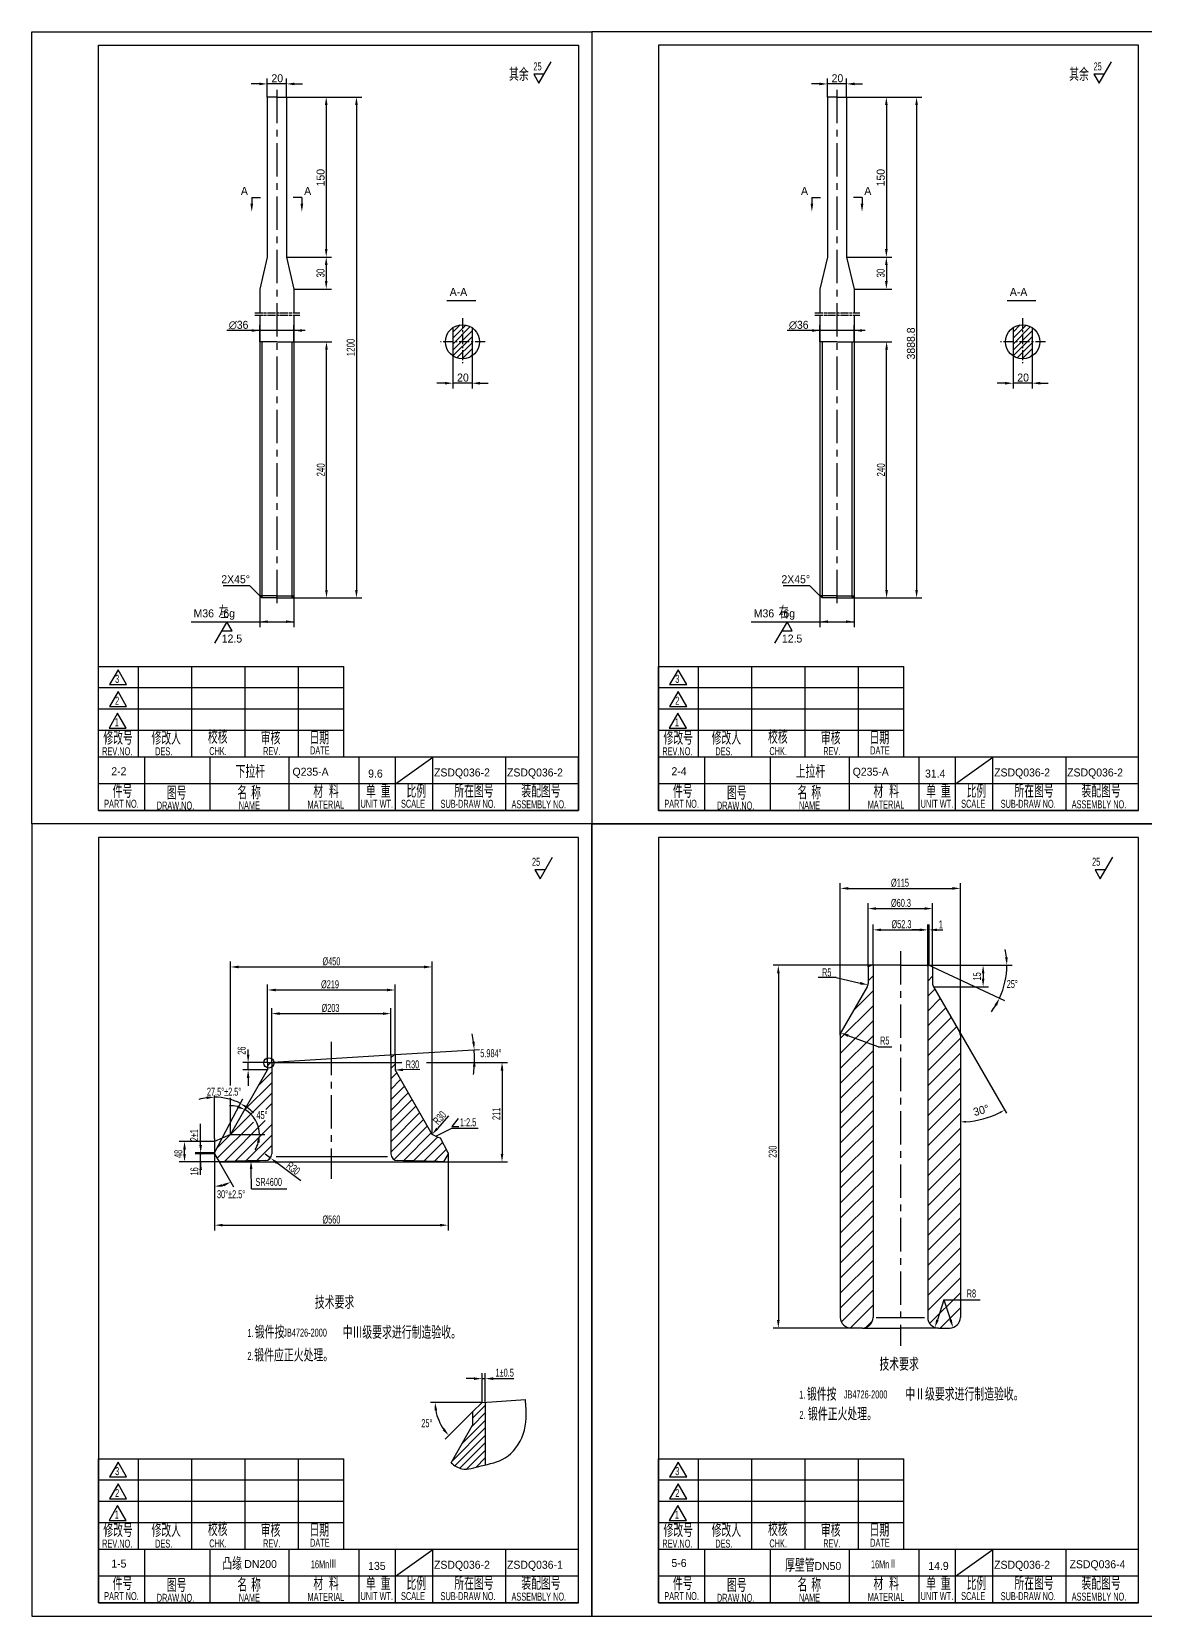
# Model space of a CAD drawing. Header units: millimetres. Extents: x 498745 to 743872, y 17439 to 118325.
# Drawn here: x 568221 to 587008, y 32898 to 59628 of the extents above; entities that cross this region are included whole.
import ezdxf

# ---------------------------------------------------------------- set-up
doc = ezdxf.new("R2010")
doc.units = ezdxf.units.MM
doc.header["$LTSCALE"] = 45
doc.linetypes.add('CENTER', pattern=[2, 1.25, -0.25, 0.25, -0.25])
doc.linetypes.add('DIVIDE-S', pattern=[16, 10, -2, 0, -2, 0, -2])
doc.styles.add('HGCAD', font='HGCAD.SHX', dxfattribs={"width": 0.75, "bigfont": 'HGCADHZ.SHX'})

# ---------------------------------------------------------------- blocks, each defined once
blk = doc.blocks.new('xgl')
at = {"color": 4, "linetype": 'Continuous'}
for p, q in [((0, 34), (92, 34)), ((0, 0), (0, 34)), ((92, 0), (92, 34)), ((92, 0), (0, 0))]:
    blk.add_line(p, q, dxfattribs=at)
at = {"color": 2, "linetype": 'Continuous'}
for p, q in [((15, 0), (15, 34)), ((35, 0), (35, 34)), ((55, 0), (55, 34)), ((75, 0), (75, 34)), ((92, 26), (0, 26)), ((92, 18), (0, 18)), ((92, 10), (0, 10))]:
    blk.add_line(p, q, dxfattribs=at)
at = {"color": 7, "linetype": 'Continuous'}
for points in [[(4.13, 27.23), (10.59, 27.23), (7.36, 32.82)], [(4.13, 19.03), (10.59, 19.03), (7.36, 24.62)], [(3.99, 10.96), (10.45, 10.96), (7.22, 16.55)]]:
    blk.add_lwpolyline(points, close=True, dxfattribs=at)
at = {"color": 7, "linetype": 'Continuous', "style": 'HGCAD', "width": 0.7}
for s, p in [('3', (6.28, 27.91)), ('2', (6.28, 19.71)), ('1', (6.14, 11.64)), ('REV.NO.', (1.43, 0.75)), ('DES.', (21.29, 0.75)), ('DATE', (79.36, 1.08))]:
    blk.add_text(s, height=3, dxfattribs=at).set_placement(p)
at = {"style": 'HGCAD', "width": 0.7}
for s, height, p in [('修改号', 5, (1.87, 4.69)), ('修改人', 5, (19.93, 4.69)), ('校核', 5, (41.07, 5.06)), ('审核', 5, (60.88, 4.75)), ('日期', 5, (79.15, 4.84)), ('CHK.', 3, (41.57, 0.83)), ('REV.', 3, (61.76, 0.83))]:
    blk.add_text(s, height=height, dxfattribs=at).set_placement(p)

msp = doc.modelspace()

# ---------------------------------------------------------------- hatches: boundary and pattern name
h = msp.add_hatch()
h.set_pattern_fill('ANSI31', scale=22.5, style=0)
h.set_pattern_definition([(45, (544444.045, 28326.59), (-50.51394, 50.51394), [])])
h.paths.add_polyline_path([(575488.6, 54685.67, 0.15047208), (575326.6, 54635.78), (575326.6, 54397.67), (575488.6, 54397.67)])
h.paths.add_polyline_path([(575488.6, 54397.67), (575650.6, 54397.67), (575650.6, 54635.78, 0.15047208), (575488.6, 54685.67)])
h.paths.add_polyline_path([(575488.6, 54397.67), (575326.6, 54397.67), (575326.6, 54159.55, 0.15047208), (575488.6, 54109.67)])
h.paths.add_polyline_path([(575488.6, 54109.67, 0.15047208), (575650.6, 54159.55), (575650.6, 54397.67), (575488.6, 54397.67)])
h = msp.add_hatch()
h.set_pattern_fill('ANSI31', scale=22.5, style=0)
h.set_pattern_definition([(45, (553894.045, 28326.59), (-50.51394, 50.51394), [])])
h.paths.add_polyline_path([(584938.6, 54685.67, 0.15047208), (584776.6, 54635.78), (584776.6, 54397.67), (584938.6, 54397.67)])
h.paths.add_polyline_path([(584938.6, 54397.67), (585100.6, 54397.67), (585100.6, 54635.78, 0.15047208), (584938.6, 54685.67)])
h.paths.add_polyline_path([(584938.6, 54397.67), (584776.6, 54397.67), (584776.6, 54159.55, 0.15047208), (584938.6, 54109.67)])
h.paths.add_polyline_path([(584938.6, 54109.67, 0.15047208), (585100.6, 54159.55), (585100.6, 54397.67), (584938.6, 54397.67)])
at = {"ltscale": 2}
h = msp.add_hatch(dxfattribs=at)
h.set_pattern_fill('ANSI37', color=256, scale=0.5625, style=0)
h.set_pattern_definition([(45, (-60733.3648, -32428.7086), (-1.262848517, 1.262848517), []), (135, (-60733.3648, -32428.7086), (-1.262848517, -1.262848517), [])])
h.paths.add_polyline_path([(571077.28, 40698.42), (571071.43, 40698.42), (571071.42, 40692.57, 0.41452479)])
h.paths.add_polyline_path([(571071.43, 40704.28), (571071.43, 40698.42), (571077.28, 40698.42, 0.41390241)])
h.paths.add_polyline_path([(571071.43, 40704.28, 0.41452479), (571065.57, 40698.42), (571071.43, 40698.42)])
h.paths.add_polyline_path([(571071.43, 40698.42), (571065.57, 40698.42, 0.41390241), (571071.42, 40692.57)])

# ---------------------------------------------------------------- linework, layer by layer
at = {"color": 7}
for p, q in [((568220.84, 46263.5), (568220.84, 59628.5)), ((568220.84, 59628.5), (577670.84, 59628.5)), ((577670.84, 59628.5), (577670.84, 46263.5)), ((572194.19, 58526.37), (572194.19, 58837.49)), ((572518.19, 58526.37), (572518.19, 58837.49)), ((581644.19, 58526.37), (581644.19, 58837.49)), ((581968.19, 58526.37), (581968.19, 58837.49)), ((572059.19, 58747.49), (571924.19, 58747.49)), ((572518.19, 58747.49), (572194.19, 58747.49)), ((572653.19, 58747.49), (572788.19, 58747.49)), ((581509.19, 58747.49), (581374.19, 58747.49)), ((581968.19, 58747.49), (581644.19, 58747.49)), ((582103.19, 58747.49), (582238.19, 58747.49)), ((572518.19, 58526.37), (573279.75, 58526.37)), ((573189.75, 58391.37), (573189.75, 55961.37)), ((573279.75, 58526.37), (573789.52, 58526.37)), ((573699.52, 58391.37), (573699.52, 50212.67)), ((581968.19, 58526.37), (582729.75, 58526.37)), ((582639.75, 58391.37), (582639.75, 55961.37)), ((582729.75, 58526.37), (583239.52, 58526.37)), ((583149.52, 58391.37), (583149.52, 50212.67)), ((571933.4, 56830.76), (571933.4, 56726.2)), ((571933.4, 56830.76), (572079.13, 56830.76)), ((572778.98, 56830.76), (572633.24, 56830.76)), ((572778.98, 56830.76), (572778.98, 56726.2)), ((581383.39, 56830.76), (581383.39, 56726.2)), ((581383.39, 56830.76), (581529.13, 56830.76)), ((582228.98, 56830.76), (582083.24, 56830.76)), ((582228.98, 56830.76), (582228.98, 56726.2)), ((572518.19, 55826.37), (573279.75, 55826.37)), ((572518.19, 55826.37), (573279.75, 55826.37)), ((573189.75, 55691.37), (573189.75, 55421.37)), ((581968.19, 55826.37), (582729.75, 55826.37)), ((581968.19, 55826.37), (582729.75, 55826.37)), ((582639.75, 55691.37), (582639.75, 55421.37)), ((572644.19, 55286.37), (573279.75, 55286.37)), ((582094.19, 55286.37), (582729.75, 55286.37)), ((572833.26, 54588.19), (571515.81, 54588.19)), ((572068.19, 54397.67), (572068.19, 54678.19)), ((572644.19, 54397.67), (572644.19, 54678.19)), ((582283.26, 54588.19), (580965.81, 54588.19)), ((581518.19, 54397.67), (581518.19, 54678.19)), ((582094.19, 54397.67), (582094.19, 54678.19)), ((572644.19, 54397.67), (573283.97, 54397.67)), ((573193.97, 50212.67), (573193.97, 54262.67)), ((582094.19, 54397.67), (582733.97, 54397.67)), ((582643.97, 50212.67), (582643.97, 54262.67)), ((575326.6, 54159.55), (575326.6, 53608.92)), ((575650.6, 54159.55), (575650.6, 53608.92)), ((584776.6, 54159.55), (584776.6, 53608.92)), ((585100.6, 54159.55), (585100.6, 53608.92)), ((575191.6, 53698.92), (575056.6, 53698.92)), ((575650.6, 53698.92), (575326.6, 53698.92)), ((575785.6, 53698.92), (575920.6, 53698.92)), ((584641.6, 53698.92), (584506.6, 53698.92)), ((585100.6, 53698.92), (584776.6, 53698.92)), ((585235.6, 53698.92), (585370.6, 53698.92)), ((571900.15, 50281.7), (571450.15, 50281.7)), ((572068.19, 50113.67), (571900.15, 50281.7)), ((581350.15, 50281.7), (580900.15, 50281.7)), ((581518.19, 50113.67), (581350.15, 50281.7)), ((572068.19, 50113.67), (572068.19, 49585.9)), ((572608.19, 50077.67), (573283.97, 50077.67)), ((572644.19, 50113.67), (572644.19, 49585.9)), ((573283.97, 50077.67), (573789.52, 50077.67)), ((581518.19, 50113.67), (581518.19, 49585.9)), ((582058.19, 50077.67), (582733.97, 50077.67)), ((582094.19, 50113.67), (582094.19, 49585.9)), ((582733.97, 50077.67), (583239.52, 50077.67)), ((570910.06, 49675.9), (572644.19, 49675.9)), ((572203.19, 49675.9), (572509.19, 49675.9)), ((580360.06, 49675.9), (582094.19, 49675.9)), ((581653.19, 49675.9), (581959.19, 49675.9)), ((577670.84, 46263.5), (568220.84, 46263.5)), ((574358.27, 33573.5), (574986.9, 34023.5)), ((583808.27, 33573.5), (584436.9, 34023.5))]:
    msp.add_line(p, q, dxfattribs=at)
at = {"color": 7, "ltscale": 2}
for p, q in [((587120.84, 59628.5), (577670.84, 59628.5)), ((568220.84, 46263.5), (568220.84, 32898.5)), ((577670.84, 32898.5), (577670.84, 46263.5)), ((577670.84, 46263.5), (577670.84, 32898.5)), ((587120.84, 46263.5), (577670.84, 46263.5)), ((577670.84, 46263.5), (587120.84, 46263.5)), ((568220.84, 32898.5), (577670.84, 32898.5)), ((577670.84, 32898.5), (587120.84, 32898.5))]:
    msp.add_line(p, q, dxfattribs=at)
at = {"color": 4}
for p, q in [((569345.84, 46488.5), (569345.84, 59403.5)), ((569345.84, 59403.5), (577445.84, 59403.5)), ((577445.84, 59403.5), (577445.84, 46488.5)), ((572194.19, 58526.37), (572194.19, 55826.37)), ((572356.19, 58526.37), (572194.19, 58526.37)), ((572356.19, 58526.37), (572518.19, 58526.37)), ((572518.19, 58526.37), (572518.19, 55826.37)), ((581644.19, 58526.37), (581644.19, 55826.37)), ((581806.19, 58526.37), (581644.19, 58526.37)), ((581806.19, 58526.37), (581968.19, 58526.37)), ((581968.19, 58526.37), (581968.19, 55826.37)), ((572194.19, 55826.37), (572068.19, 55286.37)), ((572518.19, 55826.37), (572644.19, 55286.37)), ((581644.19, 55826.37), (581518.19, 55286.37)), ((581968.19, 55826.37), (582094.19, 55286.37)), ((572068.19, 55286.37), (572068.19, 54885.39)), ((572644.19, 55286.37), (572644.19, 54885.39)), ((575225.52, 55096.81), (575711.12, 55096.81)), ((581518.19, 55286.37), (581518.19, 54885.39)), ((582094.19, 55286.37), (582094.19, 54885.39)), ((584675.52, 55096.81), (585161.12, 55096.81)), ((572068.19, 54845.13), (572068.19, 50113.67)), ((572644.19, 54845.13), (572644.19, 50113.67)), ((581518.19, 54845.13), (581518.19, 50113.67)), ((582094.19, 54845.13), (582094.19, 50113.67)), ((575326.6, 54635.78), (575326.6, 54159.55)), ((575650.6, 54635.78), (575650.6, 54159.55)), ((584776.6, 54635.78), (584776.6, 54159.55)), ((585100.6, 54635.78), (585100.6, 54159.55)), ((572356.19, 54397.67), (572068.19, 54397.67)), ((572356.19, 54397.67), (572644.19, 54397.67)), ((581806.19, 54397.67), (581518.19, 54397.67)), ((581806.19, 54397.67), (582094.19, 54397.67)), ((572104.19, 50077.67), (572068.19, 50113.67)), ((572356.19, 50113.67), (572068.19, 50113.67)), ((572356.19, 50077.67), (572104.19, 50077.67)), ((572356.19, 50113.67), (572644.19, 50113.67)), ((572356.19, 50077.67), (572608.19, 50077.67)), ((572608.19, 50077.67), (572644.19, 50113.67)), ((581554.19, 50077.67), (581518.19, 50113.67)), ((581806.19, 50113.67), (581518.19, 50113.67)), ((581806.19, 50077.67), (581554.19, 50077.67)), ((581806.19, 50113.67), (582094.19, 50113.67)), ((581806.19, 50077.67), (582058.19, 50077.67)), ((582058.19, 50077.67), (582094.19, 50113.67)), ((577445.84, 47388.5), (569345.84, 47388.5)), ((586895.84, 47388.5), (578795.84, 47388.5)), ((577445.84, 46488.5), (569345.84, 46488.5)), ((577445.84, 34023.5), (569345.84, 34023.5)), ((586895.84, 34023.5), (578795.84, 34023.5)), ((577445.84, 33123.5), (569345.84, 33123.5)), ((586895.84, 33123.5), (578795.84, 33123.5))]:
    msp.add_line(p, q, dxfattribs=at)
at = {"color": 4, "ltscale": 2}
for p, q in [((578795.84, 59403.5), (578795.84, 46488.5)), ((586895.84, 59403.5), (578795.84, 59403.5)), ((586895.84, 46488.5), (586895.84, 59403.5)), ((569345.84, 46488.5), (577445.84, 46488.5)), ((578795.84, 46488.5), (586895.84, 46488.5)), ((569345.84, 46038.5), (569345.84, 33123.5)), ((577445.84, 46038.5), (569345.84, 46038.5)), ((577445.84, 33123.5), (577445.84, 46038.5)), ((578795.84, 46038.5), (578795.84, 33123.5)), ((586895.84, 46038.5), (578795.84, 46038.5)), ((586895.84, 33123.5), (586895.84, 46038.5)), ((582391.9, 43881), (582332.27, 43853.2)), ((582332.27, 43853.2), (582332.27, 43573.65)), ((582875.65, 43881), (582391.9, 43881)), ((582414.4, 43881), (582414.4, 37941)), ((582875.65, 43881), (583359.4, 43881)), ((583336.9, 43881), (583336.9, 37941)), ((583359.4, 43881), (583419.02, 43853.2)), ((583419.02, 43853.2), (583419.02, 43573.65)), ((582317.2, 43517.4), (581878.22, 42757.06)), ((583434.1, 43517.4), (583873.08, 42757.06)), ((581863.15, 42700.81), (581863.15, 37941)), ((583888.15, 42700.81), (583888.15, 37941)), ((572200.96, 42239.59), (574350.83, 42373.27)), ((572200.96, 42239.59), (572200.96, 42114.53)), ((572271.83, 42244), (572271.83, 41264.94)), ((574279.96, 42368.86), (574279.96, 40698.17)), ((574350.83, 42373.27), (574350.83, 42114.53)), ((571576.92, 41023.83), (572200.96, 42114.53)), ((574974.87, 41023.83), (574350.83, 42114.53)), ((572271.83, 41264.94), (572271.83, 40698.17)), ((571307.14, 40714.18), (571436.34, 40962.37)), ((571576.92, 41023.83), (571436.34, 40962.37)), ((575244.64, 40714.18), (575115.45, 40962.37)), ((571307.14, 40714.18), (571307.14, 40698.42)), ((571307.14, 40698.42), (571384.47, 40564.48)), ((572346.68, 40652.78), (574225.97, 40652.78)), ((575244.64, 40698.42), (575167.31, 40564.48)), ((575244.64, 40714.18), (575244.64, 40698.42)), ((571384.47, 40564.48), (575167.31, 40564.48)), ((582234.4, 37761), (582043.15, 37761)), ((582234.4, 37761), (582875.65, 37761)), ((582469.23, 37941), (583281.11, 37941)), ((583516.9, 37761), (582875.65, 37761)), ((583516.9, 37761), (583708.15, 37761)), ((575819.04, 36507.69), (575659.78, 36348.57)), ((575819.04, 36507.69), (576548.97, 36553.07)), ((575872.4, 36511), (575872.4, 35452.32)), ((575296.9, 35488.36), (575659.78, 36122.6)), ((575659.78, 36348.57), (575659.78, 36122.6)), ((569345.84, 33123.5), (577445.84, 33123.5)), ((578795.84, 33123.5), (586895.84, 33123.5))]:
    msp.add_line(p, q, dxfattribs=at)
at = {"ltscale": 2}
for p, q in [((576777.56, 58757.99), (576987.44, 59121.51)), ((586227.56, 58757.99), (586437.44, 59121.51)), ((576689.88, 58909.86), (576777.56, 58757.99)), ((576865.25, 58909.86), (576689.88, 58909.86)), ((586315.25, 58909.86), (586139.88, 58909.86)), ((586139.88, 58909.86), (586227.56, 58757.99)), ((571514.19, 49675.9), (571304.31, 49312.39)), ((571426.5, 49524.03), (571601.87, 49524.03)), ((571601.87, 49524.03), (571514.19, 49675.9)), ((580964.19, 49675.9), (580754.31, 49312.39)), ((580876.5, 49524.03), (581051.87, 49524.03)), ((581051.87, 49524.03), (580964.19, 49675.9)), ((576887.21, 45493.09), (576711.84, 45493.09)), ((576711.84, 45493.09), (576799.52, 45341.21)), ((576887.21, 45493.09), (576711.84, 45493.09)), ((576711.84, 45493.09), (576799.52, 45341.21)), ((576799.52, 45341.21), (577009.4, 45704.73)), ((576799.52, 45341.21), (577009.4, 45704.73)), ((586337.21, 45493.09), (586161.84, 45493.09)), ((586161.84, 45493.09), (586249.52, 45341.21)), ((586249.52, 45341.21), (586459.4, 45704.73)), ((581863.15, 42700.81), (581863.15, 45267.55)), ((581998.15, 45177.55), (583753.15, 45177.55)), ((583888.15, 42700.81), (583888.15, 45267.55)), ((582332.27, 43853.2), (582332.27, 44926.83)), ((583419.02, 43853.2), (583419.02, 44926.83)), ((582467.27, 44836.83), (583284.02, 44836.83)), ((582414.4, 43881), (582414.4, 44567.78)), ((582549.4, 44477.78), (583201.9, 44477.78)), ((583201.9, 44477.78), (583066.9, 44477.78)), ((583336.9, 43881), (583336.9, 44567.78)), ((583336.9, 43866.39), (583336.9, 44567.78)), ((583336.9, 44477.78), (583359.4, 44477.78)), ((583359.4, 43881), (583359.4, 44567.78)), ((583494.4, 44477.78), (583594.81, 44477.78)), ((571576.92, 41854.27), (571576.92, 43941.77)), ((571711.92, 43851.77), (574839.87, 43851.77)), ((574974.87, 41023.83), (574974.87, 43941.77)), ((582391.9, 43881), (580727.24, 43881)), ((583336.9, 43866.39), (583351.52, 43881)), ((583359.4, 43881), (584362.02, 43881)), ((583419.02, 43853.2), (584630.86, 43288.11)), ((584362.02, 43881), (584762.3, 43881)), ((580817.24, 43746), (580817.24, 37896)), ((581793.52, 43671.75), (581486.63, 43671.75)), ((581793.52, 43671.75), (582197.85, 43578.69)), ((582332.27, 43619.47), (582414.4, 43701.6)), ((583336.9, 43613.82), (583419.02, 43695.94)), ((584272.02, 43746), (584272.02, 43652.4)), ((572200.96, 42239.59), (572200.96, 43553.49)), ((572335.96, 43463.49), (574215.83, 43463.49)), ((574350.83, 42373.27), (574350.83, 43553.49)), ((582091.03, 43125.66), (582414.4, 43449.03)), ((583336.9, 43361.25), (583455.68, 43480.02)), ((583336.9, 43108.68), (583548.12, 43319.9)), ((583434.1, 43517.4), (584362.02, 43517.4)), ((572271.83, 42244), (572271.83, 43155)), ((572406.83, 43065), (574144.96, 43065)), ((574279.96, 42368.86), (574279.96, 43155)), ((581863.15, 42645.21), (582414.4, 43196.46)), ((583336.9, 42856.11), (583640.57, 43159.78)), ((581863.15, 42392.64), (582414.4, 42943.89)), ((583336.9, 42603.54), (583733.02, 42999.65)), ((583336.9, 42350.97), (583825.46, 42839.53)), ((581863.15, 42140.07), (582414.4, 42691.32)), ((582502.84, 42502.75), (581996.71, 42692.9)), ((582502.68, 42502.75), (582731.49, 42502.75)), ((583336.9, 42098.4), (583888.15, 42649.65)), ((572200.96, 42239.59), (571782.53, 42239.59)), ((571872.53, 42374.59), (571872.53, 42460.29)), ((571872.53, 42114.53), (571872.53, 42239.59)), ((572200.96, 42182.66), (572261.67, 42243.37)), ((572200.96, 42239.59), (574465.58, 42239.59)), ((574279.96, 42316.87), (574335.4, 42372.31)), ((574350.83, 42373.27), (575776.16, 42461.9)), ((574880.3, 42239.59), (576245.51, 42239.59)), ((581863.15, 41887.5), (582414.4, 42438.75)), ((583336.9, 41845.83), (583888.15, 42397.08)), ((572200.96, 42114.53), (571782.53, 42114.53)), ((571872.53, 41979.53), (571872.53, 41844.53)), ((572055.63, 41860.53), (572271.83, 42076.73)), ((574279.96, 42140.07), (574350.83, 42210.95)), ((574279.96, 41963.27), (574380.09, 42063.4)), ((574769.54, 42119.54), (574485.82, 42116.15)), ((576155.51, 42171.43), (576155.51, 40699.48)), ((581863.15, 41634.93), (582414.4, 42186.18)), ((583336.9, 41593.26), (583888.15, 42144.51)), ((571582.79, 41034.1), (572271.83, 41723.13)), ((571819.21, 41447.31), (572271.83, 41899.93)), ((574279.96, 41786.47), (574444.43, 41950.94)), ((574279.96, 41609.67), (574508.77, 41838.49)), ((574279.96, 41432.88), (574573.11, 41726.03)), ((581863.15, 41382.36), (582414.4, 41933.61)), ((583336.9, 41340.69), (583888.15, 41891.94)), ((571307.14, 41395.98), (571307.14, 41681.15)), ((571576.92, 41023.83), (571576.92, 41644.7)), ((571621.96, 41318.95), (571783.56, 41629.37)), ((572173.75, 41448.25), (572271.83, 41546.34)), ((574279.96, 41256.08), (574637.45, 41613.57)), ((574279.96, 41079.28), (574701.79, 41501.11)), ((581863.15, 41129.79), (582414.4, 41681.04)), ((583336.9, 41088.12), (583888.15, 41639.37)), ((571071.45, 40849.18), (571071.45, 41205.17)), ((571307.14, 40958.43), (571307.14, 41395.98)), ((571349.89, 40624.39), (571960.37, 41234.88)), ((571436.34, 40962.37), (571621.96, 41318.95)), ((571471.78, 40569.48), (572162.39, 41260.09)), ((571653.59, 40574.5), (572271.83, 41192.74)), ((574279.96, 40902.48), (574766.13, 41388.66)), ((574279.96, 40725.68), (574830.48, 41276.2)), ((575252.57, 41339.72), (575064.36, 41127.38)), ((575415.58, 41294.1), (575307.02, 41162.4)), ((581863.15, 40877.22), (582414.4, 41428.47)), ((581863.15, 40624.65), (582414.4, 41175.9)), ((583336.9, 40835.55), (583888.15, 41386.8)), ((571307.14, 40905.52), (570709.36, 40905.52)), ((571307.14, 40958.43), (571307.14, 39406.31)), ((571355.21, 40806.51), (571569.13, 41020.44)), ((571576.92, 41023.83), (571704.6, 41023.83)), ((571704.6, 41023.83), (572152.77, 41023.83)), ((571834.86, 40578.97), (572271.83, 41015.94)), ((574333.46, 40602.38), (574894.82, 41163.74)), ((574491.66, 40583.79), (574959.16, 41051.29)), ((574664.83, 40580.16), (575067.88, 40983.21)), ((575040.18, 40995.33), (575306.93, 41133.15)), ((575306.93, 41133.15), (575754.85, 41133.15)), ((575307.02, 41162.4), (575426.05, 41162.4)), ((581863.15, 40372.08), (582414.4, 40923.33)), ((583336.9, 40582.98), (583888.15, 41134.23)), ((570799.36, 40699.48), (570799.36, 40823.43)), ((571307.14, 40714.18), (570981.45, 40714.18)), ((571307.14, 40698.42), (570981.45, 40698.42)), ((571071.05, 40343.11), (571071.45, 40714.18)), ((572015.59, 40582.9), (572271.83, 40839.14)), ((572159.33, 40698.17), (572248.86, 40630.05)), ((572204.72, 40595.24), (572262.27, 40652.78)), ((574837.53, 40576.06), (575152.55, 40891.08)), ((575009.76, 40571.49), (575213.08, 40774.81)), ((575244.64, 40698.42), (575244.64, 39406.31)), ((581863.15, 40119.51), (582414.4, 40670.76)), ((583336.9, 40330.41), (583888.15, 40881.66)), ((571307.14, 40564.48), (570709.36, 40564.48)), ((571071.45, 40563.42), (571071.45, 40428.42)), ((571384.47, 40564.48), (571626.35, 40145.54)), ((571930.32, 40111.74), (571923.03, 40445.92)), ((572759.19, 40241.76), (572356.3, 40548.3)), ((575167.31, 40564.48), (576245.51, 40564.48)), ((581863.15, 39866.94), (582414.4, 40418.19)), ((583336.9, 40077.84), (583888.15, 40629.09)), ((583336.9, 39825.27), (583888.15, 40376.52)), ((571930.32, 40111.74), (572523.96, 40111.74)), ((581863.15, 39614.37), (582414.4, 40165.62)), ((583336.9, 39572.7), (583888.15, 40123.95)), ((581863.15, 39361.8), (582414.4, 39913.05)), ((583336.9, 39320.13), (583888.15, 39871.38)), ((581863.15, 39109.23), (582414.4, 39660.48)), ((583336.9, 39067.56), (583888.15, 39618.81)), ((571442.14, 39496.31), (575109.64, 39496.31)), ((581863.15, 38856.66), (582414.4, 39407.91)), ((583336.9, 38814.99), (583888.15, 39366.24)), ((581863.15, 38604.09), (582414.4, 39155.34)), ((583336.9, 38562.42), (583888.15, 39113.67)), ((581863.15, 38351.52), (582414.4, 38902.77)), ((583336.9, 38309.85), (583888.15, 38861.1)), ((581863.15, 38098.95), (582414.4, 38650.2)), ((583336.9, 38057.28), (583888.15, 38608.53)), ((581880.55, 37863.79), (582414.4, 38397.63)), ((583369.66, 37837.47), (583888.15, 38355.96)), ((583611.56, 38234.23), (583500.89, 37898.26)), ((583611.56, 38234.23), (583722.23, 37898.26)), ((583611.56, 38234.23), (584224.14, 38234.23)), ((582030.77, 37761.43), (582414.4, 38145.06)), ((583545.76, 37761), (583888.15, 38103.39)), ((582043.15, 37761), (580727.24, 37761)), ((582292.57, 37770.66), (582404.74, 37882.83)), ((575684.04, 36907.35), (575549.04, 36907.35)), ((575819.04, 36507.69), (575819.04, 36997.35)), ((575819.04, 36907.35), (575872.4, 36907.35)), ((575872.4, 36511), (575872.4, 36997.35)), ((576007.4, 36907.35), (576356.15, 36907.35)), ((575819.04, 36507.69), (574951.5, 36507.69)), ((575659.78, 36242.8), (575872.4, 36455.42)), ((575659.78, 36348.57), (575194.84, 35884.06)), ((575482.77, 35813.22), (575872.4, 36202.85)), ((575651.64, 36108.38), (575872.4, 36329.14)), ((575313.9, 35518.06), (575872.4, 36076.57)), ((575360.26, 35438.14), (575872.4, 35950.28)), ((575444.62, 35396.22), (575872.4, 35824)), ((575557.97, 35383.28), (575872.4, 35697.71)), ((575711.91, 35410.94), (575872.4, 35571.43))]:
    msp.add_line(p, q, dxfattribs=at)
at = {"color": 1, "linetype": 'CENTER', "ltscale": 10}
for p, q in [((572356.19, 58650.02), (572356.19, 49952.78)), ((581806.19, 58650.02), (581806.19, 49952.78)), ((582875.65, 44117.5), (582875.65, 37460.4)), ((573275.89, 42588.69), (573275.89, 40279.2))]:
    msp.add_line(p, q, dxfattribs=at)
at = {"color": 3, "linetype": 'DIVIDE-S', "ltscale": 0.3}
for p, q in [((571982.83, 54885.39), (572742.8, 54885.39)), ((571982.83, 54845.13), (572742.8, 54845.13)), ((581432.83, 54885.39), (582192.8, 54885.39)), ((581432.83, 54845.13), (582192.8, 54845.13))]:
    msp.add_line(p, q, dxfattribs=at)
at = {"color": 1, "linetype": 'CENTER', "ltscale": 3}
for p, q in [((575488.6, 54797.87), (575488.6, 54038.75)), ((584938.6, 54797.87), (584938.6, 54038.75)), ((575872.99, 54397.67), (575118, 54397.67)), ((585322.99, 54397.67), (584568, 54397.67))]:
    msp.add_line(p, q, dxfattribs=at)
for p, q in [((572104.19, 54397.67), (572104.19, 50077.67)), ((572608.19, 54397.67), (572608.19, 50077.67)), ((581554.19, 54397.67), (581554.19, 50077.67)), ((582058.19, 54397.67), (582058.19, 50077.67)), ((583888.15, 42730.96), (584664.49, 41386.3))]:
    msp.add_line(p, q)
at = {"color": 4, "linetype": 'Continuous'}
for p, q in [((578795.84, 48918.5), (582935.84, 48918.5)), ((578795.84, 47388.5), (578795.84, 48918.5)), ((582935.84, 47388.5), (582935.84, 48918.5)), ((569345.84, 46488.5), (569345.84, 47388.5)), ((570129.3, 46488.5), (570129.3, 47388.5)), ((571226.68, 47388.5), (571226.68, 46488.22)), ((572565.09, 46488.5), (572565.09, 47388.5)), ((573742.79, 46488.5), (573742.79, 47388.5)), ((574358.27, 46488.5), (574358.27, 47388.5)), ((574986.9, 46488.5), (574986.9, 47388.5)), ((576222.09, 46488.5), (576222.09, 47388.5)), ((577445.84, 46488.5), (577445.84, 47388.5)), ((582935.84, 47388.5), (578795.84, 47388.5)), ((578795.84, 46488.5), (578795.84, 47388.5)), ((579579.29, 46488.5), (579579.29, 47388.5)), ((580676.68, 47388.5), (580676.68, 46488.22)), ((582015.09, 46488.5), (582015.09, 47388.5)), ((583192.78, 46488.5), (583192.78, 47388.5)), ((583808.27, 46488.5), (583808.27, 47388.5)), ((584436.9, 46488.5), (584436.9, 47388.5)), ((585672.09, 46488.5), (585672.09, 47388.5)), ((586895.84, 46488.5), (586895.84, 47388.5)), ((577445.84, 46488.5), (569345.84, 46488.5)), ((586895.84, 46488.5), (578795.84, 46488.5)), ((569345.84, 33123.5), (569345.84, 34023.5)), ((570129.3, 33123.5), (570129.3, 34023.5)), ((571226.68, 34023.5), (571226.68, 33123.22)), ((572565.09, 33123.5), (572565.09, 34023.5)), ((573742.79, 33123.5), (573742.79, 34023.5)), ((574358.27, 33123.5), (574358.27, 34023.5)), ((574986.9, 33123.5), (574986.9, 34023.5)), ((576222.09, 33123.5), (576222.09, 34023.5)), ((577445.84, 33123.5), (577445.84, 34023.5)), ((578795.84, 33123.5), (578795.84, 34023.5)), ((579579.29, 33123.5), (579579.29, 34023.5)), ((580676.68, 34023.5), (580676.68, 33123.22)), ((582015.09, 33123.5), (582015.09, 34023.5)), ((583192.78, 33123.5), (583192.78, 34023.5)), ((583808.27, 33123.5), (583808.27, 34023.5)), ((584436.9, 33123.5), (584436.9, 34023.5)), ((585672.09, 33123.5), (585672.09, 34023.5)), ((586895.84, 33123.5), (586895.84, 34023.5)), ((577445.84, 33123.5), (569345.84, 33123.5)), ((586895.84, 33123.5), (578795.84, 33123.5))]:
    msp.add_line(p, q, dxfattribs=at)
at = {"color": 2, "linetype": 'Continuous'}
for p, q in [((579470.84, 47388.5), (579470.84, 48918.5)), ((580370.84, 47388.5), (580370.84, 48918.5)), ((581270.84, 47388.5), (581270.84, 48918.5)), ((582170.84, 47388.5), (582170.84, 48918.5)), ((582935.84, 48558.5), (578795.84, 48558.5)), ((582935.84, 48198.5), (578795.84, 48198.5)), ((582935.84, 47838.5), (578795.84, 47838.5))]:
    msp.add_line(p, q, dxfattribs=at)
at = {"linetype": 'Continuous'}
for p, q in [((574358.27, 46938.5), (574986.9, 47388.5)), ((583808.27, 46938.5), (584436.9, 47388.5)), ((571436.34, 40962.37), (571307.14, 40905.52))]:
    msp.add_line(p, q, dxfattribs=at)
at = {"color": 7, "linetype": 'Continuous'}
for p, q in [((577445.84, 46938.5), (569345.84, 46938.5)), ((586895.84, 46938.5), (578795.84, 46938.5)), ((577445.84, 33573.5), (569345.84, 33573.5)), ((586895.84, 33573.5), (578795.84, 33573.5))]:
    msp.add_line(p, q, dxfattribs=at)
for points in [[(578981.85, 48613.87), (579272.27, 48613.87), (579127.06, 48865.37)], [(578981.85, 48244.67), (579272.27, 48244.67), (579127.06, 48496.17)], [(578975.48, 47881.84), (579265.9, 47881.84), (579120.69, 48133.34)]]:
    msp.add_lwpolyline(points, close=True, dxfattribs=at)
at = {"color": 4}
for centre in [(575488.6, 54397.67), (584938.6, 54397.67)]:
    msp.add_circle(centre, 288, dxfattribs=at)
at = {"ltscale": 2}
for centre, radius in [((572222.97, 42234.25), 86.91), ((571071.43, 40698.42), 5.86)]:
    msp.add_circle(centre, radius, dxfattribs=at)
for centre, radius, start, end in [((583359.4, 43881), 1312.9, 5.894061, 11.788122), ((583359.4, 43881), 1312.9, 335, 0), ((583359.4, 43881), 1312.9, 323.211878, 329.105939), ((573275.89, 42306.43), 2415.1, 6.761156, 9.964313), ((573275.89, 42306.43), 2415.1, 353.591181, 0), ((573275.89, 42306.43), 2415.1, 0, 3.558), ((573275.89, 42306.43), 2415.1, 353.593687, 356.796844), ((571307.14, 40714.18), 941.77, 98.220255, 106.44051), ((571307.14, 40714.18), 941.77, 62.5, 90), ((571576.92, 41023.83), 485.85, 76.196303, 92.168307), ((571576.92, 41023.83), 485.85, 0, 60.224299), ((571307.14, 40714.18), 941.77, 46.05949, 54.279745), ((571576.92, 41023.83), 485.85, 328.055992, 344.027996), ((573275.89, -21523.87), 62119.56, 91.7460722, 91.8161746), ((571307.14, 40698.42), 548.41, 284.140054, 285.859946), ((575819.04, 36507.69), 792.35, 189.773912, 215.199384)]:
    msp.add_arc(centre, radius, start, end, dxfattribs=at)
at = {"color": 4, "ltscale": 2}
for centre, radius, start, end in [((582219.77, 43573.65), 112.5, 330, 0), ((583531.52, 43573.65), 112.5, 180, 210), ((582329.46, 43544.26), 2.81, 330, 0), ((581975.65, 42700.81), 112.5, 150, 180), ((583775.65, 42700.81), 112.5, 0, 30), ((550002.09, -16284.75), 62513.31, 66.3137369, 66.45436), ((572159.33, 40698.17), 112.5, 271.028051, 0), ((574392.46, 40698.17), 112.5, 180, 268.971949), ((573275.89, -21523.87), 62119.56, 91.0280514, 91.7460722), ((573275.89, -21523.87), 62119.56, 88.2539278, 88.9719486), ((582043.15, 37941), 180, 180, 270), ((582234.4, 37941), 180, 270, 0), ((583516.9, 37941), 180, 180, 270), ((583708.15, 37941), 180, 270, 0)]:
    msp.add_arc(centre, radius, start, end, dxfattribs=at)
msp.add_arc((583888.15, 42730.96), 1492.68, 273.455139, 296.544861)
at = {"ltscale": 2}
msp.add_open_spline([(575296.9, 35488.36), (575352.66, 35437.56), (575500.33, 35344.06), (575839.88, 35454.21), (576254.68, 35524.79), (576579.48, 35987.04), (576569.36, 36334.17), (576549.49, 36546.98), (576548.97, 36553.07)], degree=3, knots=[142.17734149, 142.17734149, 142.17734149, 142.17734149, 273.63251117, 468.51546626, 719.55538053, 1018.81460958, 1353.85855465, 1363.74075907, 1363.74075907, 1363.74075907, 1363.74075907], dxfattribs=at)
at = {"color": 7}
for points in [[(572059.19, 58769.99), (572059.19, 58724.99), (572194.19, 58747.49)], [(572653.19, 58769.99), (572653.19, 58724.99), (572518.19, 58747.49)], [(581509.19, 58769.99), (581509.19, 58724.99), (581644.19, 58747.49)], [(582103.19, 58769.99), (582103.19, 58724.99), (581968.19, 58747.49)], [(573167.25, 58391.37), (573212.25, 58391.37), (573189.75, 58526.37)], [(573677.02, 58391.37), (573722.02, 58391.37), (573699.52, 58526.37)], [(582617.25, 58391.37), (582662.25, 58391.37), (582639.75, 58526.37)], [(583127.02, 58391.37), (583172.02, 58391.37), (583149.52, 58526.37)], [(571955.9, 56726.2), (571910.9, 56726.2), (571933.4, 56591.2)], [(572756.48, 56726.2), (572801.48, 56726.2), (572778.98, 56591.2)], [(581405.89, 56726.2), (581360.89, 56726.2), (581383.39, 56591.2)], [(582206.48, 56726.2), (582251.48, 56726.2), (582228.98, 56591.2)], [(573167.25, 55961.37), (573212.25, 55961.37), (573189.75, 55826.37)], [(582617.25, 55961.37), (582662.25, 55961.37), (582639.75, 55826.37)], [(573167.25, 55691.37), (573212.25, 55691.37), (573189.75, 55826.37)], [(582617.25, 55691.37), (582662.25, 55691.37), (582639.75, 55826.37)], [(573167.25, 55421.37), (573212.25, 55421.37), (573189.75, 55286.37)], [(582617.25, 55421.37), (582662.25, 55421.37), (582639.75, 55286.37)], [(571933.19, 54610.69), (571933.19, 54565.69), (572068.19, 54588.19)], [(572779.19, 54610.69), (572779.19, 54565.69), (572644.19, 54588.19)], [(581383.19, 54610.69), (581383.19, 54565.69), (581518.19, 54588.19)], [(582229.19, 54610.69), (582229.19, 54565.69), (582094.19, 54588.19)], [(573171.47, 54262.67), (573216.47, 54262.67), (573193.97, 54397.67)], [(582621.47, 54262.67), (582666.47, 54262.67), (582643.97, 54397.67)], [(575191.6, 53721.42), (575191.6, 53676.42), (575326.6, 53698.92)], [(575785.6, 53721.42), (575785.6, 53676.42), (575650.6, 53698.92)], [(584641.6, 53721.42), (584641.6, 53676.42), (584776.6, 53698.92)], [(585235.6, 53721.42), (585235.6, 53676.42), (585100.6, 53698.92)], [(573171.47, 50212.67), (573216.47, 50212.67), (573193.97, 50077.67)], [(573677.02, 50212.67), (573722.02, 50212.67), (573699.52, 50077.67)], [(582621.47, 50212.67), (582666.47, 50212.67), (582643.97, 50077.67)], [(583127.02, 50212.67), (583172.02, 50212.67), (583149.52, 50077.67)], [(572203.19, 49698.4), (572203.19, 49653.4), (572068.19, 49675.9)], [(572509.19, 49698.4), (572509.19, 49653.4), (572644.19, 49675.9)], [(581653.19, 49698.4), (581653.19, 49653.4), (581518.19, 49675.9)], [(581959.19, 49698.4), (581959.19, 49653.4), (582094.19, 49675.9)]]:
    msp.add_solid(points, dxfattribs=at)
at = {"ltscale": 2}
for points in [[(581998.15, 45200.05), (581998.15, 45155.05), (581863.15, 45177.55)], [(583753.15, 45200.05), (583753.15, 45155.05), (583888.15, 45177.55)], [(582467.27, 44859.33), (582467.27, 44814.33), (582332.27, 44836.83)], [(583284.02, 44859.33), (583284.02, 44814.33), (583419.02, 44836.83)], [(582549.4, 44500.28), (582549.4, 44455.28), (582414.4, 44477.78)], [(583201.9, 44500.28), (583201.9, 44455.28), (583336.9, 44477.78)], [(583201.9, 44500.28), (583201.9, 44455.28), (583336.9, 44477.78)], [(583494.4, 44500.28), (583494.4, 44455.28), (583359.4, 44477.78)], [(571711.92, 43874.27), (571711.92, 43829.27), (571576.92, 43851.77)], [(574839.87, 43874.27), (574839.87, 43829.27), (574974.87, 43851.77)], [(580794.74, 43746), (580839.74, 43746), (580817.24, 43881)], [(584249.52, 43746), (584294.52, 43746), (584272.02, 43881)], [(584687.83, 44016.98), (584642.89, 44014.67), (584672.3, 43881)], [(582202.89, 43600.62), (582192.8, 43556.77), (582329.41, 43548.42)], [(584249.52, 43652.4), (584294.52, 43652.4), (584272.02, 43517.4)], [(572335.96, 43485.99), (572335.96, 43440.99), (572200.96, 43463.49)], [(574215.83, 43485.99), (574215.83, 43440.99), (574350.83, 43463.49)], [(584466.15, 43217.43), (584505.9, 43196.34), (584549.3, 43326.15)], [(572406.83, 43087.5), (572406.83, 43042.5), (572271.83, 43065)], [(574144.96, 43087.5), (574144.96, 43042.5), (574279.96, 43065)], [(575696.6, 42592.79), (575651.79, 42588.74), (575686.34, 42456.31)], [(582004.63, 42713.96), (581988.8, 42671.84), (581870.34, 42740.38)], [(571850.03, 42374.59), (571895.03, 42374.59), (571872.53, 42239.59)], [(575664.73, 42172.11), (575709.71, 42170.86), (575690.99, 42306.43)], [(576133.01, 42104.59), (576178.01, 42104.59), (576155.51, 42239.59)], [(571850.03, 41979.53), (571895.03, 41979.53), (571872.53, 42114.53)], [(574485.55, 42138.64), (574486.09, 42093.65), (574350.83, 42114.53)], [(571170.88, 41668.72), (571174.1, 41623.83), (571307.14, 41655.95)], [(571701.19, 41516.54), (571684.49, 41474.76), (571818.2, 41445.54)], [(571845.18, 41459.62), (571868.77, 41497.94), (571742, 41549.54)], [(570776.86, 40770.52), (570821.86, 40770.52), (570799.36, 40905.52)], [(572021.73, 40893.27), (572066.3, 40887.01), (572062.77, 41023.83)], [(575047.52, 41142.31), (575081.19, 41112.46), (574974.81, 41026.36)], [(570776.86, 40699.48), (570821.86, 40699.48), (570799.36, 40564.48)], [(571048.95, 40849.18), (571093.95, 40849.18), (571071.45, 40714.18)], [(572369.92, 40566.21), (572342.67, 40530.4), (572248.86, 40630.05)], [(576133.01, 40699.48), (576178.01, 40699.48), (576155.51, 40564.48)], [(571048.95, 40428.42), (571093.95, 40428.42), (571071.45, 40563.42)], [(571945.52, 40446.41), (571900.53, 40445.43), (571920.08, 40580.89)], [(571443.89, 40144.3), (571438.35, 40188.96), (571307.14, 40150.01)], [(571448.25, 40191.61), (571465.78, 40150.17), (571581.35, 40223.48)], [(571442.14, 39518.81), (571442.14, 39473.81), (571307.14, 39496.31)], [(575109.64, 39518.81), (575109.64, 39473.81), (575244.64, 39496.31)], [(580794.74, 37896), (580839.74, 37896), (580817.24, 37761)], [(583479.52, 37905.3), (583522.26, 37891.22), (583458.66, 37770.04)], [(583743.6, 37905.3), (583700.86, 37891.22), (583764.47, 37770.04)], [(575684.04, 36929.85), (575684.04, 36884.85), (575819.04, 36907.35)], [(576007.4, 36929.85), (576007.4, 36884.85), (575872.4, 36907.35)], [(575015.78, 36371.26), (575060.61, 36375.09), (575026.69, 36507.69)], [(575188.79, 36065.45), (575154.36, 36036.47), (575258.51, 35947.67)]]:
    msp.add_solid(points, dxfattribs=at)
for points in [[(584548.12, 41408.84), (584562.33, 41382.42), (584634.49, 41438.26)], [(583978.56, 41226), (583977.66, 41255.99), (583888.15, 41238.28)]]:
    msp.add_solid(points)

# ---------------------------------------------------------------- block references
at = {"ltscale": 2, "xscale": 45, "yscale": 45, "zscale": 45}
for p in [(569345.84, 47388.5), (569345.84, 34023.5), (578795.84, 34023.5)]:
    msp.add_blockref('xgl', p, dxfattribs=at)

# ---------------------------------------------------------------- texts
at = {"color": 7, "style": 'HGCAD', "width": 0.7}
for p in [(576686.02, 58975.63), (586136.02, 58975.63), (576660.86, 45558.85), (576660.86, 45558.85), (586110.86, 45558.85)]:
    msp.add_text('25', height=135, dxfattribs=at).set_placement(p)
at = {"color": 7, "style": 'HGCAD'}
for s, p in [('20', (572266.19, 58775.61)), ('20', (581716.19, 58775.61)), ('A', (571750.05, 56875.55)), ('A', (572818.03, 56875.55)), ('A', (581200.05, 56875.55)), ('A', (582268.03, 56875.55)), ('A-A', (575273.3, 55171.62)), ('A-A', (584723.3, 55171.62)), ('∅', (571545.75, 54616.31)), ('36', (571680.75, 54616.31)), ('∅', (580995.75, 54616.31)), ('36', (581130.75, 54616.31)), ('20', (575398.6, 53727.05)), ('20', (584848.6, 53727.05)), ('2X45%%d', (571419.94, 50324.99)), ('2X45%%d', (580869.94, 50324.99)), ('M36  -6g', (570952.88, 49749.03)), ('M36  -6g', (580402.88, 49749.03)), ('12.5', (571427.53, 49324.21)), ('12.5', (580877.53, 49324.21)), ('2-2', (569563.99, 47085.74)), (' Q235-A', (572572.34, 47077.62)), ('9.6', (573897.49, 47046.55)), ('ZSDQ036-2', (575008.37, 47065.26)), ('ZSDQ036-2', (576239.85, 47065.26)), (' Q235-A', (582022.34, 47077.62)), ('31.4', (583291.92, 47046.55)), ('ZSDQ036-2', (584458.37, 47065.26)), ('ZSDQ036-2', (585689.85, 47065.26)), ('1-5', (569563.99, 33719.9)), ('DN200', (571807.77, 33713.12)), ('135', (573897.49, 33681.55)), ('ZSDQ036-2', (575008.37, 33700.26)), ('ZSDQ036-1', (576239.85, 33700.23)), ('5-6', (579013.99, 33729.9)), ('DN50', (581427, 33678.91)), ('14.9', (583347.49, 33681.55)), ('ZSDQ036-2', (584458.37, 33700.26)), ('ZSDQ036-4', (585730.11, 33709.26))]:
    msp.add_text(s, height=135, dxfattribs=at).set_placement(p)
at = {"color": 7, "linetype": 'Continuous', "style": 'HGCAD', "width": 0.7}
for s, height, p in [('其余', 216, (576273.59, 58797.93)), ('其余', 216, (585723.59, 58797.93)), ('左', 216, (571372.67, 49728.14)), ('右', 216, (580822.67, 49728.14)), ('3', 135, (579078.66, 48644.42)), ('2', 135, (579078.66, 48275.22)), ('1', 135, (579072.29, 47912.39)), ('REV.NO.', 135, (578860.1, 47422.32)), ('DES.', 135, (579754.08, 47422.32)), ('DATE', 135, (582367.25, 47436.89)), ('下拉杆', 216, (571659.95, 47038.37)), ('上拉杆', 216, (581109.95, 47038.37)), ('PART NO.', 135, (569442.93, 46537.52)), ('DRAW.NO.', 135, (570331.14, 46507.69)), ('NAME', 135, (571714.22, 46511.21)), ('MATERIAL', 135, (572874.91, 46523.35)), ('UNIT WT.', 135, (573768.02, 46537.52)), ('SCALE', 135, (574451.87, 46537.52)), ('SUB-DRAW NO.', 135, (575118.97, 46536.43)), ('ASSEMBLY NO.', 135, (576316.53, 46528.07)), ('PART NO.', 135, (578892.93, 46537.52)), ('DRAW.NO.', 135, (579781.14, 46507.69)), ('NAME', 135, (581164.22, 46511.21)), ('MATERIAL', 135, (582324.91, 46523.35)), ('UNIT WT.', 135, (583218.01, 46537.52)), ('SCALE', 135, (583901.87, 46537.52)), ('SUB-DRAW NO.', 135, (584568.97, 46536.43)), ('ASSEMBLY NO.', 135, (585766.53, 46528.07)), ('技术要求', 216, (572996.89, 38083.84)), (' 锻件按', 216, (571929.43, 37582.72)), ('JB4726-2000', 135, (572465.64, 37616.35)), ('中Ⅲ级要求进行制造验收。', 216, (573466.96, 37578.58)), (' 锻件应正火处理。', 216, (571921.13, 37193.97)), ('技术要求', 216, (582522.05, 37041.12)), (' 锻件按', 216, (581245.75, 36535.85)), ('JB4726-2000', 135, (581922.21, 36573.62)), ('中Ⅱ级要求进行制造验收。', 216, (582958.93, 36535.85)), ('锻件正火处理。', 216, (581316.98, 36200.56)), ('凸缘', 216, (571436.47, 33678.02)), ('16MnⅢ', 135, (572930.42, 33707.56)), ('厚壁管', 216, (580931.67, 33651.1)), ('16MnⅡ', 135, (582380.42, 33707.56)), ('PART NO.', 135, (569442.93, 33172.52)), ('DRAW.NO.', 135, (570331.14, 33142.69)), ('NAME', 135, (571714.22, 33146.21)), ('MATERIAL', 135, (572874.91, 33158.35)), ('UNIT WT.', 135, (573768.02, 33172.52)), ('SCALE', 135, (574451.87, 33172.52)), ('SUB-DRAW NO.', 135, (575118.97, 33171.43)), ('ASSEMBLY NO.', 135, (576316.53, 33163.07)), ('PART NO.', 135, (578892.93, 33172.52)), ('DRAW.NO.', 135, (579781.14, 33142.69)), ('NAME', 135, (581164.22, 33146.21)), ('MATERIAL', 135, (582324.91, 33158.35)), ('UNIT WT.', 135, (583218.01, 33172.52)), ('SCALE', 135, (583901.87, 33172.52)), ('SUB-DRAW NO.', 135, (584568.97, 33171.43)), ('ASSEMBLY NO.', 135, (585766.53, 33163.07))]:
    msp.add_text(s, height=height, dxfattribs=at).set_placement(p)
at = {"color": 7, "style": 'HGCAD'}
for s, p in [('150', (573161.63, 57018.87)), ('150', (582611.63, 57018.87)), ('3888.8', (583121.4, 54099.52))]:
    msp.add_text(s, height=135, rotation=90, dxfattribs=at).set_placement(p)
at = {"style": 'HGCAD', "width": 0.7}
for s, height, p in [('修改号', 225, (578880.04, 47599.48)), ('修改人', 225, (579692.52, 47599.48)), ('校核', 225, (580644.03, 47616.04)), ('审核', 225, (581535.53, 47602.09)), ('日期', 225, (582357.38, 47606.08)), ('CHK.', 135, (580666.46, 47425.68)), ('REV.', 135, (581574.85, 47425.68)), ('件号', 225, (569588.24, 46703.85)), ('图号', 225, (570500.79, 46674.02)), ('名', 225, (571690.82, 46677.54)), ('称', 225, (571922.71, 46677.54)), ('材', 225, (572971.97, 46703.85)), ('料', 225, (573236.99, 46703.85)), ('单', 225, (573861.21, 46703.85)), ('重', 225, (574109.66, 46703.85)), ('比例', 225, (574543.51, 46703.85)), ('所在图号', 225, (575350.92, 46708.95)), ('装配图号', 225, (576481.6, 46708.95)), ('件号', 225, (579038.24, 46703.85)), ('图号', 225, (579950.79, 46674.02)), ('名', 225, (581140.82, 46677.54)), ('称', 225, (581372.71, 46677.54)), ('材', 225, (582421.97, 46703.85)), ('料', 225, (582686.99, 46703.85)), ('单', 225, (583311.21, 46703.85)), ('重', 225, (583559.66, 46703.85)), ('比例', 225, (583993.51, 46703.85)), ('所在图号', 225, (584800.91, 46708.95)), ('装配图号', 225, (585931.6, 46708.95)), ('%%C115', 135, (582718.15, 45205.68)), ('%%C60.3', 135, (582718.15, 44864.95)), ('%%C52.3', 135, (582726.02, 44505.9)), ('1', 135, (583524.16, 44501.74)), ('%%C450', 135, (573126.27, 43879.9)), ('%%C219', 135, (573102.64, 43491.62)), ('R5', 135, (581554.92, 43692.85)), ('25°', 135, (584670.18, 43497.18)), ('%%C203', 135, (573110.52, 43093.12)), ('R5', 135, (582533.72, 42542.52)), ('5.984%%d', 135, (575789.26, 42330.15)), ('27.5%%d%%P2.5%%d', 135, (571177.05, 41680.36)), ('45°', 135, (572013.31, 41287.09)), ('1:2.5', 135, (575445.95, 41165.24)), ('SR4600', 135, (571996.35, 40158.64)), ('30%%D%%P2.5%%d', 135, (571346.79, 39950.96)), ('%%C560', 135, (573126.27, 39524.43)), ('R8', 135, (583995.32, 38276.31)), ('1%%P0.5', 135, (576046.95, 36941.08)), ('25%%D', 135, (574794.15, 36088.51)), ('件号', 225, (569588.24, 33338.85)), ('图号', 225, (570500.79, 33309.02)), ('名', 225, (571690.82, 33312.54)), ('称', 225, (571922.71, 33312.54)), ('材', 225, (572971.97, 33338.85)), ('料', 225, (573236.99, 33338.85)), ('单', 225, (573861.21, 33338.85)), ('重', 225, (574109.66, 33338.85)), ('比例', 225, (574543.51, 33338.85)), ('所在图号', 225, (575350.92, 33343.95)), ('装配图号', 225, (576481.6, 33343.95)), ('件号', 225, (579038.24, 33338.85)), ('图号', 225, (579950.79, 33309.02)), ('名', 225, (581140.82, 33312.54)), ('称', 225, (581372.71, 33312.54)), ('材', 225, (582421.97, 33338.85)), ('料', 225, (582686.99, 33338.85)), ('单', 225, (583311.21, 33338.85)), ('重', 225, (583559.66, 33338.85)), ('比例', 225, (583993.51, 33338.85)), ('所在图号', 225, (584800.91, 33343.95)), ('装配图号', 225, (585931.6, 33343.95))]:
    msp.add_text(s, height=height, dxfattribs=at).set_placement(p)
at = {"linetype": 'Continuous', "style": 'HGCAD'}
msp.add_text('2-4', height=135, dxfattribs=at).set_placement((579013.99, 47085.74))
at = {"style": 'HGCAD', "width": 0.7}
for s, rotation, p in [('15', 90, (584234.63, 43624.12)), ('26', 90, (571829.82, 42372.6)), ('R30', 0.684962, (574532.67, 42139.2)), ('211', 90, (576127.39, 41270.08)), ('R30', 48.446548, (575078.78, 41177.56)), ('2%%P1', 90, (571028.27, 40910.52)), ('48', 90, (570760.75, 40629.71)), ('230', 90, (580789.11, 40632)), ('16', 90, (571032.26, 40335.03)), ('R30', 322.733813, (572503.15, 40471.91))]:
    msp.add_text(s, height=135, rotation=rotation, dxfattribs=at).set_placement(p)
at = {"linetype": 'Continuous', "style": 'HGCAD'}
msp.add_text('30°', height=135, rotation=15, dxfattribs=at).set_placement((584127.11, 41335.3))
at = {"color": 2, "linetype": 'Continuous', "style": 'HGCAD', "width": 0.7}
for s, p in [('1.', (571860.55, 37610.59)), ('2.', (571860.55, 37223.31)), ('1.', (581170.42, 36570.41)), ('2.', (581173.35, 36227.07))]:
    msp.add_text(s, height=135, dxfattribs=at).set_placement(p)
at = {"color": 7, "char_height": 135, "attachment_point": 5, "rotation": 90, "style": 'HGCAD'}
for s, insert in [('30', (573094.13, 55556.37)), ('30', (582544.13, 55556.37)), ('1200', (573603.9, 54302.02)), ('240', (573098.34, 52237.67)), ('240', (582548.34, 52237.67))]:
    msp.add_mtext(s, dxfattribs=dict(at, insert=insert))

doc.saveas('drawing.dxf')
